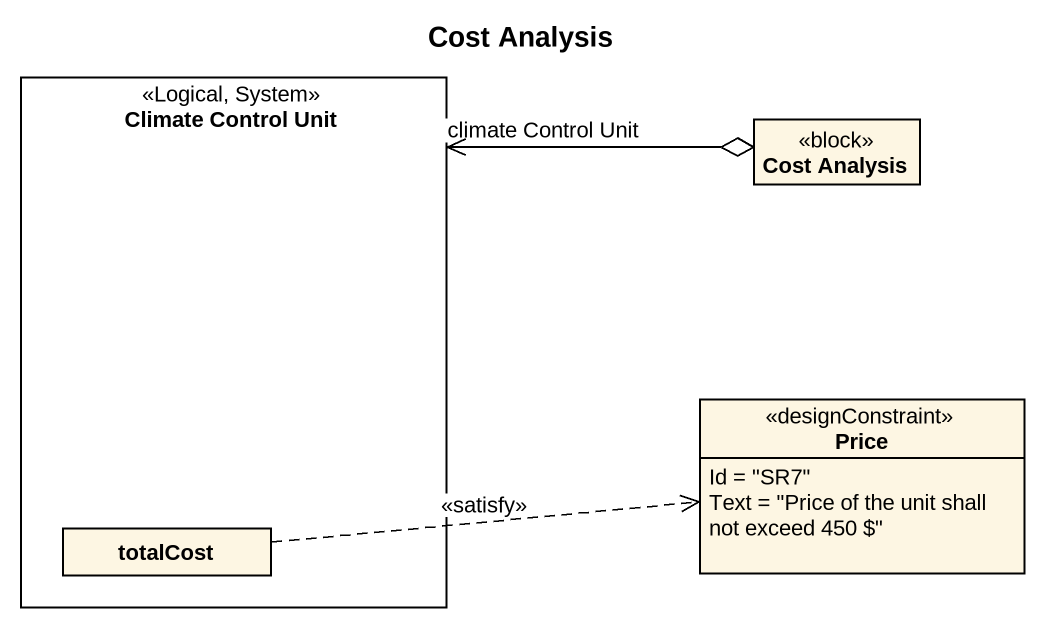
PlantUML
@startuml
title Cost Analysis
allowmixing
hide circle
hide empty members
rectangle "Climate Control Unit" as Climate_Control_Unit <<Logical, System>> {
  rectangle totalCost
}
class "Cost Analysis" as Cost_Analysis <<block>>
class Price <<designConstraint>> {
  Id = "SR7"
  Text = "Price of the unit shall not exceed 450 $"
}
Cost_Analysis o-left-> "climate Control Unit" Climate_Control_Unit
totalCost .right.> Price : <<satisfy>>
@enduml
